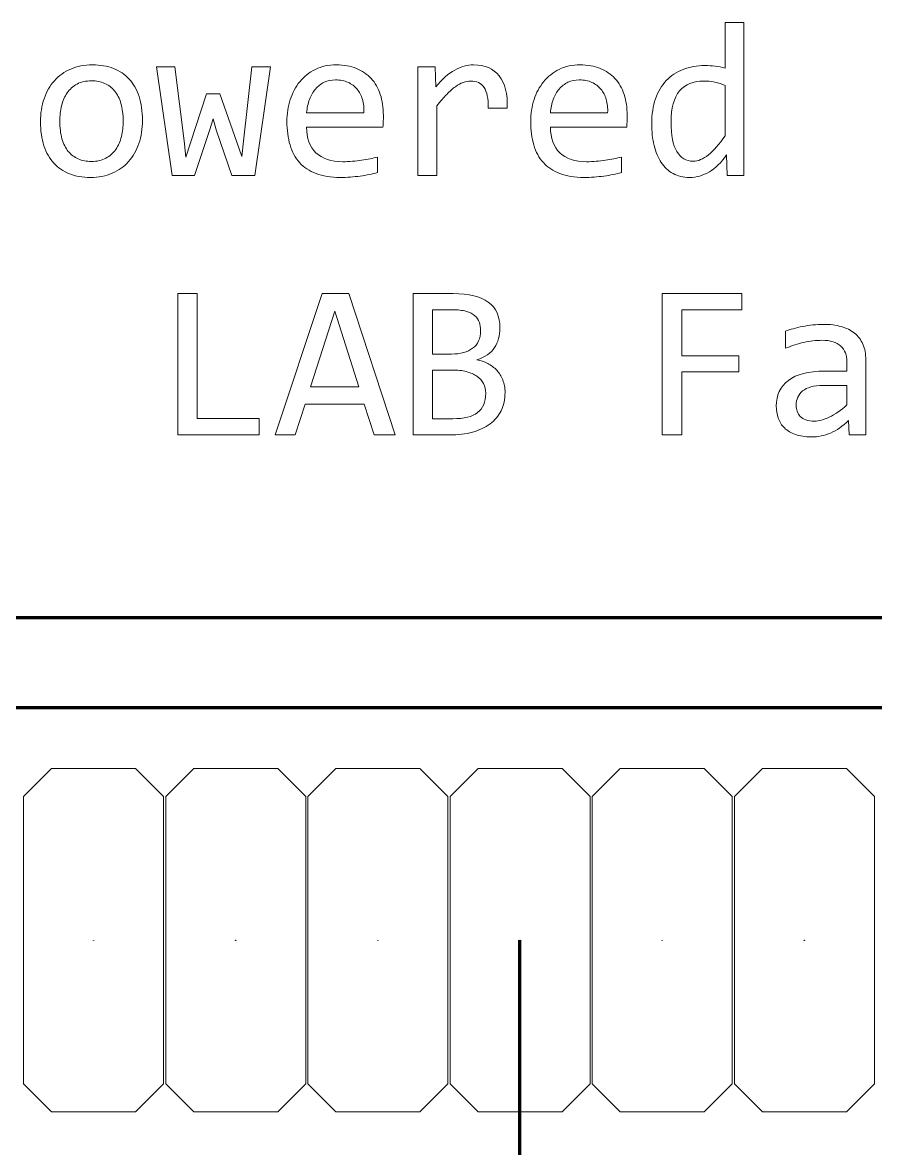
# Model space of a CAD drawing. Header units: millimetres. Extents: x -145 to 148, y -255 to 152.
# Drawn here: x -42.24 to -27, y -234.36 to -214.24 of the extents above; entities that cross this region are included whole.
import ezdxf

# ---------------------------------------------------------------- set-up
doc = ezdxf.new("R2010")
doc.units = ezdxf.units.MM
doc.header["$MEASUREMENT"] = 0
doc.layers.add('Layer 1', color=7, linetype='Continuous')

msp = doc.modelspace()

# ---------------------------------------------------------------- linework, layer by layer
at = {"layer": 'Layer 1', "color": 161, "lineweight": 9}
for points, knots in [([(-31, -216.0424), (-31, -215.8773), (-30.9775, -215.7301), (-30.932, -215.602), (-30.8871, -215.4739), (-30.823, -215.3657), (-30.7392, -215.2772), (-30.656, -215.1887), (-30.5563, -215.1214), (-30.4395, -215.0759), (-30.3226, -215.0303), (-30.1926, -215.0072), (-30.0493, -215.0072), (-29.9872, -215.0072), (-29.9258, -215.0112), (-29.8658, -215.0191), (-29.8057, -215.0263), (-29.7469, -215.0389), (-29.6888, -215.0554), (-29.6888, -215.0554), (-29.6888, -214.2387), (-29.6888, -214.2387), (-29.6888, -214.2387), (-29.3521, -214.2387), (-29.3521, -214.2387), (-29.3521, -214.2387), (-29.3521, -216.9719), (-29.3521, -216.9719), (-29.3521, -216.9719), (-29.6525, -216.9719), (-29.6525, -216.9719), (-29.6525, -216.9719), (-29.6638, -216.6048), (-29.6638, -216.6048), (-29.7582, -216.7422), (-29.8598, -216.8432), (-29.9701, -216.9092), (-30.0797, -216.9745), (-30.1985, -217.0075), (-30.3259, -217.0075), (-30.4368, -217.0075), (-30.5352, -216.9844), (-30.6197, -216.9376), (-30.7042, -216.8914), (-30.7742, -216.826), (-30.8303, -216.7415), (-30.8864, -216.657), (-30.9287, -216.5553), (-30.957, -216.4372), (-30.9854, -216.3183), (-31, -216.1869), (-31, -216.0424)], [0, 0, 0, 0, 0.0588235, 0.0588235, 0.0588235, 0.1176471, 0.1176471, 0.1176471, 0.1764706, 0.1764706, 0.1764706, 0.2352941, 0.2352941, 0.2352941, 0.2941176, 0.2941176, 0.2941176, 0.3529412, 0.3529412, 0.3529412, 0.4117647, 0.4117647, 0.4117647, 0.4705882, 0.4705882, 0.4705882, 0.5294118, 0.5294118, 0.5294118, 0.5882353, 0.5882353, 0.5882353, 0.6470588, 0.6470588, 0.6470588, 0.7058824, 0.7058824, 0.7058824, 0.7647059, 0.7647059, 0.7647059, 0.8235294, 0.8235294, 0.8235294, 0.8823529, 0.8823529, 0.8823529, 0.9411765, 0.9411765, 0.9411765, 1, 1, 1, 1]), ([(-40.099, -215.9862), (-40.099, -216.1368), (-40.1202, -216.2754), (-40.1631, -216.4008), (-40.2053, -216.5269), (-40.2667, -216.6345), (-40.3466, -216.7243), (-40.4265, -216.8135), (-40.5242, -216.8834), (-40.6384, -216.9329), (-40.7533, -216.9825), (-40.884, -217.0075), (-41.0292, -217.0075), (-41.1685, -217.0075), (-41.2933, -216.9858), (-41.4036, -216.9429), (-41.5138, -216.8993), (-41.6076, -216.8359), (-41.6841, -216.7521), (-41.7607, -216.6682), (-41.8195, -216.5646), (-41.8604, -216.4405), (-41.9007, -216.317), (-41.9212, -216.1744), (-41.9212, -216.0133), (-41.9212, -215.8621), (-41.9, -215.7242), (-41.8571, -215.6), (-41.8149, -215.4753), (-41.7535, -215.3683), (-41.6736, -215.2785), (-41.5937, -215.1894), (-41.496, -215.1194), (-41.3818, -215.0699), (-41.2669, -215.0204), (-41.1362, -214.9953), (-40.991, -214.9953), (-40.8517, -214.9953), (-40.7269, -215.0171), (-40.6166, -215.06), (-40.5064, -215.1036), (-40.4126, -215.1663), (-40.3361, -215.2495), (-40.2595, -215.3327), (-40.2007, -215.4363), (-40.1598, -215.5604), (-40.1195, -215.6839), (-40.099, -215.8258), (-40.099, -215.9862)], [0, 0, 0, 0, 0.0625, 0.0625, 0.0625, 0.125, 0.125, 0.125, 0.1875, 0.1875, 0.1875, 0.25, 0.25, 0.25, 0.3125, 0.3125, 0.3125, 0.375, 0.375, 0.375, 0.4375, 0.4375, 0.4375, 0.5, 0.5, 0.5, 0.5625, 0.5625, 0.5625, 0.625, 0.625, 0.625, 0.6875, 0.6875, 0.6875, 0.75, 0.75, 0.75, 0.8125, 0.8125, 0.8125, 0.875, 0.875, 0.875, 0.9375, 0.9375, 0.9375, 1, 1, 1, 1]), ([(-37.8122, -215.031), (-37.8122, -215.031), (-38.0928, -216.9719), (-38.0928, -216.9719), (-38.0928, -216.9719), (-38.5014, -216.9719), (-38.5014, -216.9719), (-38.5014, -216.9719), (-38.782, -216.1586), (-38.782, -216.1586), (-38.782, -216.1586), (-38.8381, -215.9605), (-38.8381, -215.9605), (-38.8381, -215.9605), (-38.9022, -216.1698), (-38.9022, -216.1698), (-38.9022, -216.1698), (-39.1702, -216.9719), (-39.1702, -216.9719), (-39.1702, -216.9719), (-39.567, -216.9719), (-39.567, -216.9719), (-39.567, -216.9719), (-39.8482, -215.031), (-39.8482, -215.031), (-39.8482, -215.031), (-39.5194, -215.031), (-39.5194, -215.031), (-39.5194, -215.031), (-39.3564, -216.3513), (-39.3564, -216.3513), (-39.3564, -216.3513), (-39.3214, -216.6431), (-39.3214, -216.6431), (-39.3214, -216.6431), (-39.2382, -216.3883), (-39.2382, -216.3883), (-39.2382, -216.3883), (-38.9563, -215.5142), (-38.9563, -215.5142), (-38.9563, -215.5142), (-38.714, -215.5142), (-38.714, -215.5142), (-38.714, -215.5142), (-38.4103, -216.3764), (-38.4103, -216.3764), (-38.4103, -216.3764), (-38.3232, -216.6319), (-38.3232, -216.6319), (-38.3232, -216.6319), (-38.2941, -216.3612), (-38.2941, -216.3612), (-38.2941, -216.3612), (-38.1449, -215.031), (-38.1449, -215.031), (-38.1449, -215.031), (-37.8122, -215.031), (-37.8122, -215.031)], [0, 0, 0, 0, 0.0526316, 0.0526316, 0.0526316, 0.1052632, 0.1052632, 0.1052632, 0.1578947, 0.1578947, 0.1578947, 0.2105263, 0.2105263, 0.2105263, 0.2631579, 0.2631579, 0.2631579, 0.3157895, 0.3157895, 0.3157895, 0.3684211, 0.3684211, 0.3684211, 0.4210526, 0.4210526, 0.4210526, 0.4736842, 0.4736842, 0.4736842, 0.5263158, 0.5263158, 0.5263158, 0.5789474, 0.5789474, 0.5789474, 0.6315789, 0.6315789, 0.6315789, 0.6842105, 0.6842105, 0.6842105, 0.7368421, 0.7368421, 0.7368421, 0.7894737, 0.7894737, 0.7894737, 0.8421053, 0.8421053, 0.8421053, 0.8947368, 0.8947368, 0.8947368, 0.9473684, 0.9473684, 0.9473684, 1, 1, 1, 1]), ([(-35.7947, -215.8978), (-35.7947, -215.9453), (-35.7954, -215.9856), (-35.7967, -216.0173), (-35.798, -216.0496), (-35.8, -216.08), (-35.8027, -216.1084), (-35.8027, -216.1084), (-37.1653, -216.1084), (-37.1653, -216.1084), (-37.1653, -216.3071), (-37.1098, -216.4603), (-36.9989, -216.5665), (-36.888, -216.6728), (-36.7282, -216.7263), (-36.519, -216.7263), (-36.4622, -216.7263), (-36.4054, -216.7243), (-36.3486, -216.7197), (-36.2919, -216.7151), (-36.2371, -216.7091), (-36.1842, -216.7012), (-36.1314, -216.6933), (-36.0806, -216.6847), (-36.0324, -216.6748), (-35.9836, -216.6656), (-35.9393, -216.655), (-35.8977, -216.6431), (-35.8977, -216.6431), (-35.8977, -216.9204), (-35.8977, -216.9204), (-35.9895, -216.9462), (-36.0931, -216.9673), (-36.2087, -216.9831), (-36.3235, -216.9996), (-36.4437, -217.0075), (-36.5672, -217.0075), (-36.7342, -217.0075), (-36.8774, -216.9851), (-36.9969, -216.9396), (-37.1171, -216.8947), (-37.2155, -216.8293), (-37.292, -216.7435), (-37.3693, -216.6577), (-37.4261, -216.5527), (-37.4624, -216.4279), (-37.4993, -216.3038), (-37.5178, -216.1625), (-37.5178, -216.0054), (-37.5178, -215.8687), (-37.498, -215.7393), (-37.4591, -215.6172), (-37.4194, -215.4957), (-37.362, -215.3881), (-37.2868, -215.2964), (-37.2115, -215.2039), (-37.1191, -215.1306), (-37.0095, -215.0765), (-36.8999, -215.0224), (-36.7751, -214.9953), (-36.6358, -214.9953), (-36.5005, -214.9953), (-36.381, -215.0164), (-36.276, -215.0593), (-36.1717, -215.1016), (-36.0839, -215.1617), (-36.0126, -215.2396), (-35.9406, -215.3175), (-35.8865, -215.4125), (-35.8495, -215.5241), (-35.8132, -215.635), (-35.7947, -215.7598), (-35.7947, -215.8978)], [0, 0, 0, 0, 0.0416667, 0.0416667, 0.0416667, 0.0833333, 0.0833333, 0.0833333, 0.125, 0.125, 0.125, 0.1666667, 0.1666667, 0.1666667, 0.2083333, 0.2083333, 0.2083333, 0.25, 0.25, 0.25, 0.2916667, 0.2916667, 0.2916667, 0.3333333, 0.3333333, 0.3333333, 0.375, 0.375, 0.375, 0.4166667, 0.4166667, 0.4166667, 0.4583333, 0.4583333, 0.4583333, 0.5, 0.5, 0.5, 0.5416667, 0.5416667, 0.5416667, 0.5833333, 0.5833333, 0.5833333, 0.625, 0.625, 0.625, 0.6666667, 0.6666667, 0.6666667, 0.7083333, 0.7083333, 0.7083333, 0.75, 0.75, 0.75, 0.7916667, 0.7916667, 0.7916667, 0.8333333, 0.8333333, 0.8333333, 0.875, 0.875, 0.875, 0.9166667, 0.9166667, 0.9166667, 0.9583333, 0.9583333, 0.9583333, 1, 1, 1, 1]), ([(-35.1775, -215.031), (-35.1775, -215.031), (-34.8699, -215.031), (-34.8699, -215.031), (-34.8699, -215.031), (-34.86, -215.3888), (-34.86, -215.3888), (-34.7451, -215.2508), (-34.6322, -215.1505), (-34.5206, -215.0884), (-34.4091, -215.0263), (-34.2962, -214.9953), (-34.1826, -214.9953), (-33.9819, -214.9953), (-33.8294, -215.0607), (-33.7251, -215.1907), (-33.6215, -215.3214), (-33.5733, -215.5149), (-33.5812, -215.7717), (-33.5812, -215.7717), (-33.9218, -215.7717), (-33.9218, -215.7717), (-33.9179, -215.6007), (-33.943, -215.4772), (-33.9964, -215.4), (-34.0499, -215.3228), (-34.1285, -215.2845), (-34.2315, -215.2845), (-34.2764, -215.2845), (-34.3219, -215.2924), (-34.3675, -215.3089), (-34.4137, -215.3247), (-34.4606, -215.3505), (-34.5087, -215.3861), (-34.5576, -215.4218), (-34.6084, -215.4673), (-34.6626, -215.5235), (-34.7167, -215.5789), (-34.7748, -215.6463), (-34.8369, -215.7255), (-34.8369, -215.7255), (-34.8369, -216.9719), (-34.8369, -216.9719), (-34.8369, -216.9719), (-35.1775, -216.9719), (-35.1775, -216.9719), (-35.1775, -216.9719), (-35.1775, -215.031), (-35.1775, -215.031)], [0, 0, 0, 0, 0.0625, 0.0625, 0.0625, 0.125, 0.125, 0.125, 0.1875, 0.1875, 0.1875, 0.25, 0.25, 0.25, 0.3125, 0.3125, 0.3125, 0.375, 0.375, 0.375, 0.4375, 0.4375, 0.4375, 0.5, 0.5, 0.5, 0.5625, 0.5625, 0.5625, 0.625, 0.625, 0.625, 0.6875, 0.6875, 0.6875, 0.75, 0.75, 0.75, 0.8125, 0.8125, 0.8125, 0.875, 0.875, 0.875, 0.9375, 0.9375, 0.9375, 1, 1, 1, 1]), ([(-31.4389, -215.8978), (-31.4389, -215.9453), (-31.4396, -215.9856), (-31.4409, -216.0173), (-31.4422, -216.0496), (-31.4442, -216.08), (-31.4469, -216.1084), (-31.4469, -216.1084), (-32.8095, -216.1084), (-32.8095, -216.1084), (-32.8095, -216.3071), (-32.754, -216.4603), (-32.6431, -216.5665), (-32.5322, -216.6728), (-32.3724, -216.7263), (-32.1632, -216.7263), (-32.1064, -216.7263), (-32.0496, -216.7243), (-31.9928, -216.7197), (-31.9361, -216.7151), (-31.8813, -216.7091), (-31.8284, -216.7012), (-31.7756, -216.6933), (-31.7248, -216.6847), (-31.6766, -216.6748), (-31.6278, -216.6656), (-31.5835, -216.655), (-31.5419, -216.6431), (-31.5419, -216.6431), (-31.5419, -216.9204), (-31.5419, -216.9204), (-31.6337, -216.9462), (-31.7373, -216.9673), (-31.8529, -216.9831), (-31.9677, -216.9996), (-32.0879, -217.0075), (-32.2114, -217.0075), (-32.3784, -217.0075), (-32.5216, -216.9851), (-32.6411, -216.9396), (-32.7613, -216.8947), (-32.8597, -216.8293), (-32.9362, -216.7435), (-33.0135, -216.6577), (-33.0703, -216.5527), (-33.1066, -216.4279), (-33.1435, -216.3038), (-33.162, -216.1625), (-33.162, -216.0054), (-33.162, -215.8687), (-33.1422, -215.7393), (-33.1033, -215.6172), (-33.0636, -215.4957), (-33.0062, -215.3881), (-32.931, -215.2964), (-32.8557, -215.2039), (-32.7633, -215.1306), (-32.6537, -215.0765), (-32.5441, -215.0224), (-32.4193, -214.9953), (-32.28, -214.9953), (-32.1447, -214.9953), (-32.0252, -215.0164), (-31.9202, -215.0593), (-31.8159, -215.1016), (-31.7281, -215.1617), (-31.6568, -215.2396), (-31.5848, -215.3175), (-31.5307, -215.4125), (-31.4937, -215.5241), (-31.4574, -215.635), (-31.4389, -215.7598), (-31.4389, -215.8978)], [0, 0, 0, 0, 0.0416667, 0.0416667, 0.0416667, 0.0833333, 0.0833333, 0.0833333, 0.125, 0.125, 0.125, 0.1666667, 0.1666667, 0.1666667, 0.2083333, 0.2083333, 0.2083333, 0.25, 0.25, 0.25, 0.2916667, 0.2916667, 0.2916667, 0.3333333, 0.3333333, 0.3333333, 0.375, 0.375, 0.375, 0.4166667, 0.4166667, 0.4166667, 0.4583333, 0.4583333, 0.4583333, 0.5, 0.5, 0.5, 0.5416667, 0.5416667, 0.5416667, 0.5833333, 0.5833333, 0.5833333, 0.625, 0.625, 0.625, 0.6666667, 0.6666667, 0.6666667, 0.7083333, 0.7083333, 0.7083333, 0.75, 0.75, 0.75, 0.7916667, 0.7916667, 0.7916667, 0.8333333, 0.8333333, 0.8333333, 0.875, 0.875, 0.875, 0.9166667, 0.9166667, 0.9166667, 0.9583333, 0.9583333, 0.9583333, 1, 1, 1, 1]), ([(-40.4437, -216.0001), (-40.4437, -215.8806), (-40.4569, -215.7756), (-40.4833, -215.6859), (-40.5097, -215.5961), (-40.5473, -215.5215), (-40.5962, -215.4614), (-40.6457, -215.4013), (-40.7051, -215.3564), (-40.7751, -215.3261), (-40.8457, -215.2957), (-40.9236, -215.2805), (-41.0101, -215.2805), (-41.1104, -215.2805), (-41.1969, -215.3003), (-41.2682, -215.3393), (-41.3395, -215.3789), (-41.3983, -215.4317), (-41.4438, -215.4971), (-41.4901, -215.5631), (-41.5231, -215.6397), (-41.5448, -215.7268), (-41.566, -215.8139), (-41.5765, -215.905), (-41.5765, -216.0001), (-41.5765, -216.1203), (-41.5633, -216.2259), (-41.5369, -216.3157), (-41.5105, -216.4061), (-41.4729, -216.4814), (-41.424, -216.5415), (-41.3745, -216.6015), (-41.3158, -216.6464), (-41.2458, -216.6768), (-41.1765, -216.7072), (-41.0979, -216.7224), (-41.0101, -216.7224), (-40.9097, -216.7224), (-40.8233, -216.7025), (-40.752, -216.6636), (-40.6807, -216.624), (-40.6219, -216.5712), (-40.5764, -216.5058), (-40.5301, -216.4398), (-40.4971, -216.3632), (-40.4753, -216.2761), (-40.4542, -216.1889), (-40.4437, -216.0972), (-40.4437, -216.0001)], [0, 0, 0, 0, 0.0625, 0.0625, 0.0625, 0.125, 0.125, 0.125, 0.1875, 0.1875, 0.1875, 0.25, 0.25, 0.25, 0.3125, 0.3125, 0.3125, 0.375, 0.375, 0.375, 0.4375, 0.4375, 0.4375, 0.5, 0.5, 0.5, 0.5625, 0.5625, 0.5625, 0.625, 0.625, 0.625, 0.6875, 0.6875, 0.6875, 0.75, 0.75, 0.75, 0.8125, 0.8125, 0.8125, 0.875, 0.875, 0.875, 0.9375, 0.9375, 0.9375, 1, 1, 1, 1]), ([(-36.1433, -215.8509), (-36.1394, -215.7644), (-36.1479, -215.6852), (-36.1684, -215.6139), (-36.1889, -215.5426), (-36.2212, -215.4805), (-36.2641, -215.4291), (-36.3077, -215.3776), (-36.3612, -215.3373), (-36.4259, -215.3082), (-36.4906, -215.2792), (-36.5652, -215.2647), (-36.6503, -215.2647), (-36.7243, -215.2647), (-36.791, -215.2785), (-36.8517, -215.3069), (-36.9124, -215.3353), (-36.9646, -215.3756), (-37.0088, -215.4271), (-37.0524, -215.4786), (-37.088, -215.5406), (-37.1151, -215.6132), (-37.1422, -215.6852), (-37.1587, -215.7644), (-37.1653, -215.8509), (-37.1653, -215.8509), (-36.1433, -215.8509), (-36.1433, -215.8509)], [0, 0, 0, 0, 0.1111111, 0.1111111, 0.1111111, 0.2222222, 0.2222222, 0.2222222, 0.3333333, 0.3333333, 0.3333333, 0.4444444, 0.4444444, 0.4444444, 0.5555556, 0.5555556, 0.5555556, 0.6666667, 0.6666667, 0.6666667, 0.7777778, 0.7777778, 0.7777778, 0.8888889, 0.8888889, 0.8888889, 1, 1, 1, 1]), ([(-31.7875, -215.8509), (-31.7836, -215.7644), (-31.7921, -215.6852), (-31.8126, -215.6139), (-31.8331, -215.5426), (-31.8654, -215.4805), (-31.9083, -215.4291), (-31.9519, -215.3776), (-32.0054, -215.3373), (-32.0701, -215.3082), (-32.1348, -215.2792), (-32.2094, -215.2647), (-32.2945, -215.2647), (-32.3685, -215.2647), (-32.4352, -215.2785), (-32.4959, -215.3069), (-32.5566, -215.3353), (-32.6088, -215.3756), (-32.653, -215.4271), (-32.6966, -215.4786), (-32.7322, -215.5406), (-32.7593, -215.6132), (-32.7864, -215.6852), (-32.8029, -215.7644), (-32.8095, -215.8509), (-32.8095, -215.8509), (-31.7875, -215.8509), (-31.7875, -215.8509)], [0, 0, 0, 0, 0.1111111, 0.1111111, 0.1111111, 0.2222222, 0.2222222, 0.2222222, 0.3333333, 0.3333333, 0.3333333, 0.4444444, 0.4444444, 0.4444444, 0.5555556, 0.5555556, 0.5555556, 0.6666667, 0.6666667, 0.6666667, 0.7777778, 0.7777778, 0.7777778, 0.8888889, 0.8888889, 0.8888889, 1, 1, 1, 1]), ([(-30.6553, -216.0199), (-30.6553, -216.2543), (-30.621, -216.4299), (-30.5517, -216.5454), (-30.4824, -216.661), (-30.3847, -216.7184), (-30.2586, -216.7184), (-30.1728, -216.7184), (-30.083, -216.6801), (-29.9879, -216.6042), (-29.8935, -216.5283), (-29.7931, -216.4154), (-29.6888, -216.2655), (-29.6888, -216.2655), (-29.6888, -215.3637), (-29.6888, -215.3637), (-29.7443, -215.3379), (-29.8057, -215.3181), (-29.873, -215.3049), (-29.9397, -215.2911), (-30.0064, -215.2845), (-30.0724, -215.2845), (-30.2559, -215.2845), (-30.3985, -215.3439), (-30.5015, -215.4627), (-30.6039, -215.5809), (-30.6553, -215.7671), (-30.6553, -216.0199)], [0, 0, 0, 0, 0.1111111, 0.1111111, 0.1111111, 0.2222222, 0.2222222, 0.2222222, 0.3333333, 0.3333333, 0.3333333, 0.4444444, 0.4444444, 0.4444444, 0.5555556, 0.5555556, 0.5555556, 0.6666667, 0.6666667, 0.6666667, 0.7777778, 0.7777778, 0.7777778, 0.8888889, 0.8888889, 0.8888889, 1, 1, 1, 1]), ([(-38.0162, -221.6103), (-38.0162, -221.6103), (-39.4699, -221.6103), (-39.4699, -221.6103), (-39.4699, -221.6103), (-39.4699, -219.0831), (-39.4699, -219.0831), (-39.4699, -219.0831), (-39.1214, -219.0831), (-39.1214, -219.0831), (-39.1214, -219.0831), (-39.1214, -221.3172), (-39.1214, -221.3172), (-39.1214, -221.3172), (-38.0162, -221.3172), (-38.0162, -221.3172), (-38.0162, -221.3172), (-38.0162, -221.6103), (-38.0162, -221.6103)], [0, 0, 0, 0, 0.1666667, 0.1666667, 0.1666667, 0.3333333, 0.3333333, 0.3333333, 0.5, 0.5, 0.5, 0.6666667, 0.6666667, 0.6666667, 0.8333333, 0.8333333, 0.8333333, 1, 1, 1, 1]), ([(-35.5868, -221.6103), (-35.5868, -221.6103), (-35.9618, -221.6103), (-35.9618, -221.6103), (-35.9618, -221.6103), (-36.1367, -221.0597), (-36.1367, -221.0597), (-36.1367, -221.0597), (-37.193, -221.0597), (-37.193, -221.0597), (-37.193, -221.0597), (-37.368, -221.6103), (-37.368, -221.6103), (-37.368, -221.6103), (-37.7258, -221.6103), (-37.7258, -221.6103), (-37.7258, -221.6103), (-36.8867, -219.0831), (-36.8867, -219.0831), (-36.8867, -219.0831), (-36.4147, -219.0831), (-36.4147, -219.0831), (-36.4147, -219.0831), (-35.5868, -221.6103), (-35.5868, -221.6103)], [0, 0, 0, 0, 0.125, 0.125, 0.125, 0.25, 0.25, 0.25, 0.375, 0.375, 0.375, 0.5, 0.5, 0.5, 0.625, 0.625, 0.625, 0.75, 0.75, 0.75, 0.875, 0.875, 0.875, 1, 1, 1, 1]), ([(-33.6208, -220.8544), (-33.6208, -220.9752), (-33.6439, -221.0828), (-33.6908, -221.1766), (-33.737, -221.2696), (-33.803, -221.3489), (-33.8895, -221.4129), (-33.9753, -221.4776), (-34.079, -221.5265), (-34.2011, -221.5601), (-34.3226, -221.5938), (-34.4579, -221.6103), (-34.6071, -221.6103), (-34.6071, -221.6103), (-35.2607, -221.6103), (-35.2607, -221.6103), (-35.2607, -221.6103), (-35.2607, -219.0831), (-35.2607, -219.0831), (-35.2607, -219.0831), (-34.5464, -219.0831), (-34.5464, -219.0831), (-33.9898, -219.0831), (-33.7119, -219.2878), (-33.7119, -219.6977), (-33.7119, -219.8344), (-33.7443, -219.9519), (-33.8083, -220.0503), (-33.8723, -220.148), (-33.9773, -220.2206), (-34.1225, -220.2688), (-34.0545, -220.2814), (-33.9905, -220.3031), (-33.9298, -220.3342), (-33.8697, -220.3652), (-33.8162, -220.4055), (-33.77, -220.4543), (-33.7244, -220.5032), (-33.6875, -220.5613), (-33.6611, -220.6279), (-33.634, -220.6953), (-33.6208, -220.7705), (-33.6208, -220.8544)], [0, 0, 0, 0, 0.0714286, 0.0714286, 0.0714286, 0.1428571, 0.1428571, 0.1428571, 0.2142857, 0.2142857, 0.2142857, 0.2857143, 0.2857143, 0.2857143, 0.3571429, 0.3571429, 0.3571429, 0.4285714, 0.4285714, 0.4285714, 0.5, 0.5, 0.5, 0.5714286, 0.5714286, 0.5714286, 0.6428571, 0.6428571, 0.6428571, 0.7142857, 0.7142857, 0.7142857, 0.7857143, 0.7857143, 0.7857143, 0.8571429, 0.8571429, 0.8571429, 0.9285714, 0.9285714, 0.9285714, 1, 1, 1, 1]), ([(-29.3878, -219.3762), (-29.3878, -219.3762), (-30.4613, -219.3762), (-30.4613, -219.3762), (-30.4613, -219.3762), (-30.4613, -220.1962), (-30.4613, -220.1962), (-30.4613, -220.1962), (-29.4439, -220.1962), (-29.4439, -220.1962), (-29.4439, -220.1962), (-29.4439, -220.4853), (-29.4439, -220.4853), (-29.4439, -220.4853), (-30.4613, -220.4853), (-30.4613, -220.4853), (-30.4613, -220.4853), (-30.4613, -221.6103), (-30.4613, -221.6103), (-30.4613, -221.6103), (-30.8138, -221.6103), (-30.8138, -221.6103), (-30.8138, -221.6103), (-30.8138, -219.0831), (-30.8138, -219.0831), (-30.8138, -219.0831), (-29.3878, -219.0831), (-29.3878, -219.0831), (-29.3878, -219.0831), (-29.3878, -219.3762), (-29.3878, -219.3762)], [0, 0, 0, 0, 0.1, 0.1, 0.1, 0.2, 0.2, 0.2, 0.3, 0.3, 0.3, 0.4, 0.4, 0.4, 0.5, 0.5, 0.5, 0.6, 0.6, 0.6, 0.7, 0.7, 0.7, 0.8, 0.8, 0.8, 0.9, 0.9, 0.9, 1, 1, 1, 1]), ([(-36.2351, -220.7507), (-36.2351, -220.7507), (-36.6642, -219.398), (-36.6642, -219.398), (-36.6642, -219.398), (-37.0946, -220.7507), (-37.0946, -220.7507), (-37.0946, -220.7507), (-36.2351, -220.7507), (-36.2351, -220.7507)], [0, 0, 0, 0, 0.3333333, 0.3333333, 0.3333333, 0.6666667, 0.6666667, 0.6666667, 1, 1, 1, 1]), ([(-34.0565, -219.744), (-34.0565, -219.6925), (-34.0644, -219.6436), (-34.0796, -219.5981), (-34.0948, -219.5518), (-34.1219, -219.5129), (-34.1602, -219.4799), (-34.1985, -219.4469), (-34.2506, -219.4205), (-34.3153, -219.4013), (-34.3807, -219.3822), (-34.4632, -219.3723), (-34.5629, -219.3723), (-34.5629, -219.3723), (-34.9161, -219.3723), (-34.9161, -219.3723), (-34.9161, -219.3723), (-34.9161, -220.1645), (-34.9161, -220.1645), (-34.9161, -220.1645), (-34.5748, -220.1645), (-34.5748, -220.1645), (-34.4962, -220.1645), (-34.4256, -220.1559), (-34.3628, -220.1394), (-34.2995, -220.1222), (-34.2447, -220.0965), (-34.1998, -220.0615), (-34.1542, -220.0272), (-34.1186, -219.9836), (-34.0942, -219.9308), (-34.0691, -219.8786), (-34.0565, -219.8166), (-34.0565, -219.744)], [0, 0, 0, 0, 0.0909091, 0.0909091, 0.0909091, 0.1818182, 0.1818182, 0.1818182, 0.2727273, 0.2727273, 0.2727273, 0.3636364, 0.3636364, 0.3636364, 0.4545455, 0.4545455, 0.4545455, 0.5454545, 0.5454545, 0.5454545, 0.6363636, 0.6363636, 0.6363636, 0.7272727, 0.7272727, 0.7272727, 0.8181818, 0.8181818, 0.8181818, 0.9090909, 0.9090909, 0.9090909, 1, 1, 1, 1]), ([(-27.4746, -221.6103), (-27.4746, -221.6103), (-27.4819, -221.3495), (-27.4819, -221.3495), (-27.5875, -221.4538), (-27.6951, -221.5298), (-27.8041, -221.576), (-27.913, -221.6228), (-28.0279, -221.6459), (-28.1474, -221.6459), (-28.2583, -221.6459), (-28.3533, -221.6314), (-28.4319, -221.603), (-28.5105, -221.5747), (-28.5758, -221.5357), (-28.6266, -221.4862), (-28.6775, -221.4367), (-28.7151, -221.3786), (-28.7389, -221.3112), (-28.7626, -221.2439), (-28.7745, -221.1713), (-28.7745, -221.0927), (-28.7745, -220.898), (-28.7019, -220.7455), (-28.5567, -220.6352), (-28.4114, -220.525), (-28.1975, -220.4695), (-27.9136, -220.4695), (-27.9136, -220.4695), (-27.5109, -220.4695), (-27.5109, -220.4695), (-27.5109, -220.4695), (-27.5109, -220.2992), (-27.5109, -220.2992), (-27.5109, -220.1836), (-27.5479, -220.0919), (-27.6212, -220.0226), (-27.6951, -219.9532), (-27.8074, -219.9189), (-27.9579, -219.9189), (-28.0675, -219.9189), (-28.1757, -219.9315), (-28.282, -219.9559), (-28.3883, -219.981), (-28.4986, -220.016), (-28.6121, -220.0615), (-28.6121, -220.0615), (-28.6121, -219.7565), (-28.6121, -219.7565), (-28.5699, -219.7413), (-28.5223, -219.7261), (-28.4702, -219.7116), (-28.418, -219.6964), (-28.3626, -219.6839), (-28.3051, -219.672), (-28.247, -219.6608), (-28.1863, -219.6515), (-28.1229, -219.6443), (-28.0602, -219.637), (-27.9962, -219.6337), (-27.9321, -219.6337), (-27.8146, -219.6337), (-27.709, -219.6469), (-27.6146, -219.6727), (-27.5208, -219.6984), (-27.441, -219.7374), (-27.3763, -219.7902), (-27.3109, -219.843), (-27.2614, -219.9097), (-27.2264, -219.9895), (-27.1914, -220.0694), (-27.1742, -220.1638), (-27.1742, -220.2721), (-27.1742, -220.2721), (-27.1742, -221.6103), (-27.1742, -221.6103), (-27.1742, -221.6103), (-27.4746, -221.6103), (-27.4746, -221.6103)], [0, 0, 0, 0, 0.0384615, 0.0384615, 0.0384615, 0.0769231, 0.0769231, 0.0769231, 0.1153846, 0.1153846, 0.1153846, 0.1538462, 0.1538462, 0.1538462, 0.1923077, 0.1923077, 0.1923077, 0.2307692, 0.2307692, 0.2307692, 0.2692308, 0.2692308, 0.2692308, 0.3076923, 0.3076923, 0.3076923, 0.3461538, 0.3461538, 0.3461538, 0.3846154, 0.3846154, 0.3846154, 0.4230769, 0.4230769, 0.4230769, 0.4615385, 0.4615385, 0.4615385, 0.5, 0.5, 0.5, 0.5384615, 0.5384615, 0.5384615, 0.5769231, 0.5769231, 0.5769231, 0.6153846, 0.6153846, 0.6153846, 0.6538462, 0.6538462, 0.6538462, 0.6923077, 0.6923077, 0.6923077, 0.7307692, 0.7307692, 0.7307692, 0.7692308, 0.7692308, 0.7692308, 0.8076923, 0.8076923, 0.8076923, 0.8461538, 0.8461538, 0.8461538, 0.8846154, 0.8846154, 0.8846154, 0.9230769, 0.9230769, 0.9230769, 0.9615385, 0.9615385, 0.9615385, 1, 1, 1, 1]), ([(-33.9654, -220.8663), (-33.9654, -220.8016), (-33.9793, -220.7435), (-34.0063, -220.692), (-34.0334, -220.6398), (-34.0724, -220.5963), (-34.1245, -220.5613), (-34.176, -220.5256), (-34.2387, -220.4979), (-34.3127, -220.4787), (-34.3873, -220.4596), (-34.4705, -220.4497), (-34.5635, -220.4497), (-34.5635, -220.4497), (-34.9161, -220.4497), (-34.9161, -220.4497), (-34.9161, -220.4497), (-34.9161, -221.3211), (-34.9161, -221.3211), (-34.9161, -221.3211), (-34.5523, -221.3211), (-34.5523, -221.3211), (-34.3543, -221.3211), (-34.2077, -221.2842), (-34.1107, -221.2109), (-34.0136, -221.1369), (-33.9654, -221.0221), (-33.9654, -220.8663)], [0, 0, 0, 0, 0.1111111, 0.1111111, 0.1111111, 0.2222222, 0.2222222, 0.2222222, 0.3333333, 0.3333333, 0.3333333, 0.4444444, 0.4444444, 0.4444444, 0.5555556, 0.5555556, 0.5555556, 0.6666667, 0.6666667, 0.6666667, 0.7777778, 0.7777778, 0.7777778, 0.8888889, 0.8888889, 0.8888889, 1, 1, 1, 1]), ([(-27.5109, -220.727), (-27.5109, -220.727), (-27.9381, -220.727), (-27.9381, -220.727), (-28.0219, -220.727), (-28.0945, -220.7356), (-28.1553, -220.7521), (-28.2154, -220.7686), (-28.2655, -220.793), (-28.3038, -220.8234), (-28.3428, -220.8544), (-28.3712, -220.8914), (-28.3903, -220.9349), (-28.4088, -220.9778), (-28.418, -221.0267), (-28.418, -221.0808), (-28.418, -221.1178), (-28.4121, -221.1535), (-28.4009, -221.1878), (-28.389, -221.2221), (-28.3705, -221.2525), (-28.3447, -221.2789), (-28.319, -221.3053), (-28.2853, -221.3258), (-28.2437, -221.3416), (-28.2028, -221.3568), (-28.1526, -221.3647), (-28.0932, -221.3647), (-28.016, -221.3647), (-27.9269, -221.3409), (-27.8272, -221.2941), (-27.7275, -221.2472), (-27.6218, -221.1726), (-27.5109, -221.0709), (-27.5109, -221.0709), (-27.5109, -220.727), (-27.5109, -220.727)], [0, 0, 0, 0, 0.0833333, 0.0833333, 0.0833333, 0.1666667, 0.1666667, 0.1666667, 0.25, 0.25, 0.25, 0.3333333, 0.3333333, 0.3333333, 0.4166667, 0.4166667, 0.4166667, 0.5, 0.5, 0.5, 0.5833333, 0.5833333, 0.5833333, 0.6666667, 0.6666667, 0.6666667, 0.75, 0.75, 0.75, 0.8333333, 0.8333333, 0.8333333, 0.9166667, 0.9166667, 0.9166667, 1, 1, 1, 1])]:
    msp.add_open_spline(points, degree=3, knots=knots, dxfattribs=at)
at = {"layer": 'Layer 1', "color": 175, "lineweight": 120}
for points in [[(-51.8607, -224.8721), (-51.8607, -224.8721), (-16.9576, -224.8719), (-16.9576, -224.8719)], [(-53.3582, -226.4847), (-53.3582, -226.4847), (-18.7078, -226.4845), (-18.7078, -226.4845)], [(-33.3538, -240.1144), (-33.3538, -240.1144), (-33.3538, -230.6423), (-33.3538, -230.6423)], [(-27.804, -236.2317), (-27.804, -236.2317), (-25.7321, -234.1598), (-25.7321, -234.1598)]]:
    msp.add_open_spline(points, degree=3, dxfattribs=at)
at = {"layer": 'Layer 1', "lineweight": 9}
for points in [[(-42.2221, -228.0741), (-42.2221, -228.0741), (-42.2221, -233.2105), (-42.2221, -233.2105), (-42.2221, -233.2105), (-41.7221, -233.7105), (-41.7221, -233.7105), (-41.7221, -233.7105), (-40.2221, -233.7105), (-40.2221, -233.7105), (-40.2221, -233.7105), (-39.7221, -233.2105), (-39.7221, -233.2105), (-39.7221, -233.2105), (-39.7221, -228.0741), (-39.7221, -228.0741), (-39.7221, -228.0741), (-40.2221, -227.5741), (-40.2221, -227.5741), (-40.2221, -227.5741), (-41.7221, -227.5741), (-41.7221, -227.5741), (-41.7221, -227.5741), (-42.2221, -228.0741), (-42.2221, -228.0741)], [(-39.6821, -228.0741), (-39.6821, -228.0741), (-39.6821, -233.2105), (-39.6821, -233.2105), (-39.6821, -233.2105), (-39.1821, -233.7105), (-39.1821, -233.7105), (-39.1821, -233.7105), (-37.6821, -233.7105), (-37.6821, -233.7105), (-37.6821, -233.7105), (-37.1821, -233.2105), (-37.1821, -233.2105), (-37.1821, -233.2105), (-37.1821, -228.0741), (-37.1821, -228.0741), (-37.1821, -228.0741), (-37.6821, -227.5741), (-37.6821, -227.5741), (-37.6821, -227.5741), (-39.1821, -227.5741), (-39.1821, -227.5741), (-39.1821, -227.5741), (-39.6821, -228.0741), (-39.6821, -228.0741)], [(-37.1421, -228.0741), (-37.1421, -228.0741), (-37.1421, -233.2105), (-37.1421, -233.2105), (-37.1421, -233.2105), (-36.6421, -233.7105), (-36.6421, -233.7105), (-36.6421, -233.7105), (-35.1421, -233.7105), (-35.1421, -233.7105), (-35.1421, -233.7105), (-34.6421, -233.2105), (-34.6421, -233.2105), (-34.6421, -233.2105), (-34.6421, -228.0741), (-34.6421, -228.0741), (-34.6421, -228.0741), (-35.1421, -227.5741), (-35.1421, -227.5741), (-35.1421, -227.5741), (-36.6421, -227.5741), (-36.6421, -227.5741), (-36.6421, -227.5741), (-37.1421, -228.0741), (-37.1421, -228.0741)], [(-34.6021, -228.0741), (-34.6021, -228.0741), (-34.6021, -233.2105), (-34.6021, -233.2105), (-34.6021, -233.2105), (-34.1021, -233.7105), (-34.1021, -233.7105), (-34.1021, -233.7105), (-32.6021, -233.7105), (-32.6021, -233.7105), (-32.6021, -233.7105), (-32.1021, -233.2105), (-32.1021, -233.2105), (-32.1021, -233.2105), (-32.1021, -228.0741), (-32.1021, -228.0741), (-32.1021, -228.0741), (-32.6021, -227.5741), (-32.6021, -227.5741), (-32.6021, -227.5741), (-34.1021, -227.5741), (-34.1021, -227.5741), (-34.1021, -227.5741), (-34.6021, -228.0741), (-34.6021, -228.0741)], [(-32.0621, -228.0741), (-32.0621, -228.0741), (-32.0621, -233.2105), (-32.0621, -233.2105), (-32.0621, -233.2105), (-31.5621, -233.7105), (-31.5621, -233.7105), (-31.5621, -233.7105), (-30.0621, -233.7105), (-30.0621, -233.7105), (-30.0621, -233.7105), (-29.5621, -233.2105), (-29.5621, -233.2105), (-29.5621, -233.2105), (-29.5621, -228.0741), (-29.5621, -228.0741), (-29.5621, -228.0741), (-30.0621, -227.5741), (-30.0621, -227.5741), (-30.0621, -227.5741), (-31.5621, -227.5741), (-31.5621, -227.5741), (-31.5621, -227.5741), (-32.0621, -228.0741), (-32.0621, -228.0741)], [(-29.5221, -228.0741), (-29.5221, -228.0741), (-29.5221, -233.2105), (-29.5221, -233.2105), (-29.5221, -233.2105), (-29.0221, -233.7105), (-29.0221, -233.7105), (-29.0221, -233.7105), (-27.5221, -233.7105), (-27.5221, -233.7105), (-27.5221, -233.7105), (-27.0221, -233.2105), (-27.0221, -233.2105), (-27.0221, -233.2105), (-27.0221, -228.0741), (-27.0221, -228.0741), (-27.0221, -228.0741), (-27.5221, -227.5741), (-27.5221, -227.5741), (-27.5221, -227.5741), (-29.0221, -227.5741), (-29.0221, -227.5741), (-29.0221, -227.5741), (-29.5221, -228.0741), (-29.5221, -228.0741)]]:
    msp.add_open_spline(points, degree=3, knots=[0, 0, 0, 0, 0.125, 0.125, 0.125, 0.25, 0.25, 0.25, 0.375, 0.375, 0.375, 0.5, 0.5, 0.5, 0.625, 0.625, 0.625, 0.75, 0.75, 0.75, 0.875, 0.875, 0.875, 1, 1, 1, 1], dxfattribs=at)
at = {"layer": 'Layer 1', "color": 5}
for points in [[(-40.9721, -230.6406), (-40.9721, -230.6406), (-40.9756, -230.6406), (-40.9756, -230.6406), (-40.9756, -230.6406), (-40.9756, -230.6441), (-40.9756, -230.6441), (-40.9756, -230.6441), (-40.9721, -230.6441), (-40.9721, -230.6441), (-40.9721, -230.6441), (-40.9721, -230.6406), (-40.9721, -230.6406)], [(-38.4321, -230.6406), (-38.4321, -230.6406), (-38.4356, -230.6406), (-38.4356, -230.6406), (-38.4356, -230.6406), (-38.4356, -230.6441), (-38.4356, -230.6441), (-38.4356, -230.6441), (-38.4321, -230.6441), (-38.4321, -230.6441), (-38.4321, -230.6441), (-38.4321, -230.6406), (-38.4321, -230.6406)], [(-35.8921, -230.6406), (-35.8921, -230.6406), (-35.8956, -230.6406), (-35.8956, -230.6406), (-35.8956, -230.6406), (-35.8956, -230.6441), (-35.8956, -230.6441), (-35.8956, -230.6441), (-35.8921, -230.6441), (-35.8921, -230.6441), (-35.8921, -230.6441), (-35.8921, -230.6406), (-35.8921, -230.6406)], [(-33.3521, -230.6406), (-33.3521, -230.6406), (-33.3556, -230.6406), (-33.3556, -230.6406), (-33.3556, -230.6406), (-33.3556, -230.6441), (-33.3556, -230.6441), (-33.3556, -230.6441), (-33.3521, -230.6441), (-33.3521, -230.6441), (-33.3521, -230.6441), (-33.3521, -230.6406), (-33.3521, -230.6406)], [(-30.8121, -230.6406), (-30.8121, -230.6406), (-30.8156, -230.6406), (-30.8156, -230.6406), (-30.8156, -230.6406), (-30.8156, -230.6441), (-30.8156, -230.6441), (-30.8156, -230.6441), (-30.8121, -230.6441), (-30.8121, -230.6441), (-30.8121, -230.6441), (-30.8121, -230.6406), (-30.8121, -230.6406)], [(-28.2721, -230.6406), (-28.2721, -230.6406), (-28.2756, -230.6406), (-28.2756, -230.6406), (-28.2756, -230.6406), (-28.2756, -230.6441), (-28.2756, -230.6441), (-28.2756, -230.6441), (-28.2721, -230.6441), (-28.2721, -230.6441), (-28.2721, -230.6441), (-28.2721, -230.6406), (-28.2721, -230.6406)]]:
    msp.add_open_spline(points, degree=3, knots=[0, 0, 0, 0, 0.25, 0.25, 0.25, 0.5, 0.5, 0.5, 0.75, 0.75, 0.75, 1, 1, 1, 1], dxfattribs=at)
at = {"layer": 'Layer 1', "color": 5, "lineweight": 9}
for points in [[(-40.9721, -230.6406), (-40.9721, -230.6406), (-40.9756, -230.6406), (-40.9756, -230.6406), (-40.9756, -230.6406), (-40.9756, -230.6441), (-40.9756, -230.6441), (-40.9756, -230.6441), (-40.9721, -230.6441), (-40.9721, -230.6441), (-40.9721, -230.6441), (-40.9721, -230.6406), (-40.9721, -230.6406)], [(-38.4321, -230.6406), (-38.4321, -230.6406), (-38.4356, -230.6406), (-38.4356, -230.6406), (-38.4356, -230.6406), (-38.4356, -230.6441), (-38.4356, -230.6441), (-38.4356, -230.6441), (-38.4321, -230.6441), (-38.4321, -230.6441), (-38.4321, -230.6441), (-38.4321, -230.6406), (-38.4321, -230.6406)], [(-35.8921, -230.6406), (-35.8921, -230.6406), (-35.8956, -230.6406), (-35.8956, -230.6406), (-35.8956, -230.6406), (-35.8956, -230.6441), (-35.8956, -230.6441), (-35.8956, -230.6441), (-35.8921, -230.6441), (-35.8921, -230.6441), (-35.8921, -230.6441), (-35.8921, -230.6406), (-35.8921, -230.6406)], [(-33.3521, -230.6406), (-33.3521, -230.6406), (-33.3556, -230.6406), (-33.3556, -230.6406), (-33.3556, -230.6406), (-33.3556, -230.6441), (-33.3556, -230.6441), (-33.3556, -230.6441), (-33.3521, -230.6441), (-33.3521, -230.6441), (-33.3521, -230.6441), (-33.3521, -230.6406), (-33.3521, -230.6406)], [(-30.8121, -230.6406), (-30.8121, -230.6406), (-30.8156, -230.6406), (-30.8156, -230.6406), (-30.8156, -230.6406), (-30.8156, -230.6441), (-30.8156, -230.6441), (-30.8156, -230.6441), (-30.8121, -230.6441), (-30.8121, -230.6441), (-30.8121, -230.6441), (-30.8121, -230.6406), (-30.8121, -230.6406)], [(-28.2721, -230.6406), (-28.2721, -230.6406), (-28.2756, -230.6406), (-28.2756, -230.6406), (-28.2756, -230.6406), (-28.2756, -230.6441), (-28.2756, -230.6441), (-28.2756, -230.6441), (-28.2721, -230.6441), (-28.2721, -230.6441), (-28.2721, -230.6441), (-28.2721, -230.6406), (-28.2721, -230.6406)]]:
    msp.add_open_spline(points, degree=3, knots=[0, 0, 0, 0, 0.25, 0.25, 0.25, 0.5, 0.5, 0.5, 0.75, 0.75, 0.75, 1, 1, 1, 1], dxfattribs=at)

doc.saveas('drawing.dxf')
